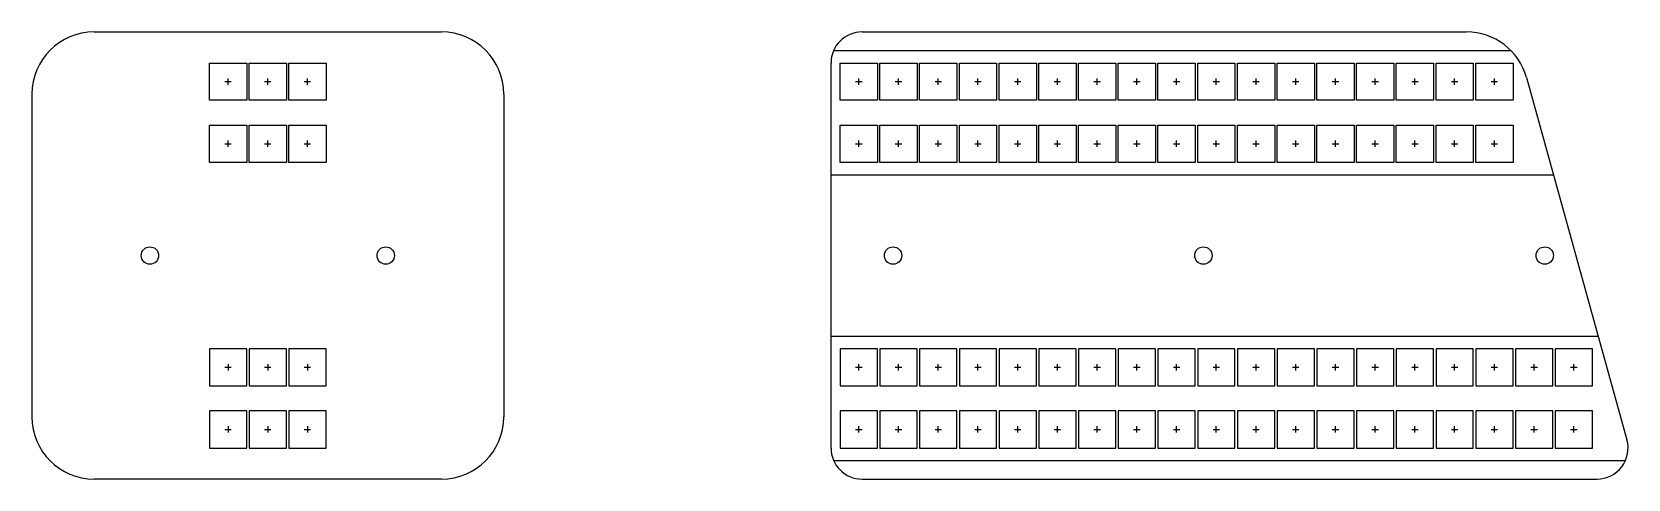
# Model space of a CAD drawing. Header units: inches. Extents: x -3.9 to 9, y 3 to 6.6.
import ezdxf

# ---------------------------------------------------------------- set-up
doc = ezdxf.new("R2010")
doc.units = ezdxf.units.IN
doc.header["$MEASUREMENT"] = 0

msp = doc.modelspace()

# ---------------------------------------------------------------- linework, layer by layer
at = {"transparency": 33554687}
for p, q in [((-3.397, 6.634), (-0.597, 6.634)), ((2.79, 6.634), (7.66, 6.634)), ((2.561, 6.484), (8.017, 6.484)), ((-2.467, 6.384), (-2.167, 6.384)), ((-2.467, 6.084), (-2.467, 6.384)), ((-2.167, 6.384), (-2.167, 6.084)), ((-2.147, 6.384), (-1.847, 6.384)), ((-2.147, 6.084), (-2.147, 6.384)), ((-1.847, 6.384), (-1.847, 6.084)), ((-1.827, 6.384), (-1.527, 6.384)), ((-1.827, 6.084), (-1.827, 6.384)), ((-1.527, 6.384), (-1.527, 6.084)), ((2.54, 3.284), (2.54, 6.384)), ((2.614, 6.384), (2.914, 6.384)), ((2.614, 6.084), (2.614, 6.384)), ((2.914, 6.384), (2.914, 6.084)), ((2.934, 6.384), (3.234, 6.384)), ((2.934, 6.084), (2.934, 6.384)), ((3.234, 6.384), (3.234, 6.084)), ((3.254, 6.384), (3.554, 6.384)), ((3.254, 6.084), (3.254, 6.384)), ((3.554, 6.384), (3.554, 6.084)), ((3.574, 6.384), (3.874, 6.384)), ((3.574, 6.084), (3.574, 6.384)), ((3.874, 6.384), (3.874, 6.084)), ((3.894, 6.384), (4.194, 6.384)), ((3.894, 6.084), (3.894, 6.384)), ((4.194, 6.384), (4.194, 6.084)), ((4.214, 6.384), (4.514, 6.384)), ((4.214, 6.084), (4.214, 6.384)), ((4.514, 6.384), (4.514, 6.084)), ((4.534, 6.384), (4.834, 6.384)), ((4.534, 6.084), (4.534, 6.384)), ((4.834, 6.384), (4.834, 6.084)), ((4.854, 6.384), (5.154, 6.384)), ((4.854, 6.084), (4.854, 6.384)), ((5.154, 6.384), (5.154, 6.084)), ((5.174, 6.384), (5.474, 6.384)), ((5.174, 6.084), (5.174, 6.384)), ((5.474, 6.384), (5.474, 6.084)), ((5.494, 6.384), (5.794, 6.384)), ((5.494, 6.084), (5.494, 6.384)), ((5.794, 6.384), (5.794, 6.084)), ((5.814, 6.384), (6.114, 6.384)), ((5.814, 6.084), (5.814, 6.384)), ((6.114, 6.384), (6.114, 6.084)), ((6.134, 6.384), (6.434, 6.384)), ((6.134, 6.084), (6.134, 6.384)), ((6.434, 6.384), (6.434, 6.084)), ((6.454, 6.384), (6.754, 6.384)), ((6.454, 6.084), (6.454, 6.384)), ((6.754, 6.384), (6.754, 6.084)), ((6.774, 6.384), (7.074, 6.384)), ((6.774, 6.084), (6.774, 6.384)), ((7.074, 6.384), (7.074, 6.084)), ((7.094, 6.384), (7.394, 6.384)), ((7.094, 6.084), (7.094, 6.384)), ((7.394, 6.384), (7.394, 6.084)), ((7.414, 6.384), (7.714, 6.384)), ((7.414, 6.084), (7.414, 6.384)), ((7.714, 6.384), (7.714, 6.084)), ((7.734, 6.384), (8.034, 6.384)), ((7.734, 6.084), (7.734, 6.384)), ((8.034, 6.384), (8.034, 6.084)), ((-2.343, 6.234), (-2.292, 6.234)), ((-2.317, 6.209), (-2.317, 6.26)), ((-2.023, 6.234), (-1.972, 6.234)), ((-1.997, 6.209), (-1.997, 6.26)), ((-1.703, 6.234), (-1.652, 6.234)), ((-1.677, 6.209), (-1.677, 6.26)), ((2.738, 6.234), (2.79, 6.234)), ((2.764, 6.209), (2.764, 6.26)), ((3.058, 6.234), (3.11, 6.234)), ((3.084, 6.209), (3.084, 6.26)), ((3.378, 6.234), (3.43, 6.234)), ((3.404, 6.209), (3.404, 6.26)), ((3.698, 6.234), (3.75, 6.234)), ((3.724, 6.209), (3.724, 6.26)), ((4.018, 6.234), (4.07, 6.234)), ((4.044, 6.209), (4.044, 6.26)), ((4.338, 6.234), (4.39, 6.234)), ((4.364, 6.209), (4.364, 6.26)), ((4.658, 6.234), (4.71, 6.234)), ((4.684, 6.209), (4.684, 6.26)), ((4.978, 6.234), (5.03, 6.234)), ((5.004, 6.209), (5.004, 6.26)), ((5.298, 6.234), (5.35, 6.234)), ((5.324, 6.209), (5.324, 6.26)), ((5.618, 6.234), (5.67, 6.234)), ((5.644, 6.209), (5.644, 6.26)), ((5.938, 6.234), (5.99, 6.234)), ((5.964, 6.209), (5.964, 6.26)), ((6.258, 6.234), (6.31, 6.234)), ((6.284, 6.209), (6.284, 6.26)), ((6.578, 6.234), (6.63, 6.234)), ((6.604, 6.209), (6.604, 6.26)), ((6.898, 6.234), (6.95, 6.234)), ((6.924, 6.209), (6.924, 6.26)), ((7.218, 6.234), (7.27, 6.234)), ((7.244, 6.209), (7.244, 6.26)), ((7.538, 6.234), (7.59, 6.234)), ((7.564, 6.209), (7.564, 6.26)), ((7.858, 6.234), (7.91, 6.234)), ((7.884, 6.209), (7.884, 6.26)), ((8.142, 6.268), (8.952, 3.351)), ((-3.897, 6.134), (-3.897, 3.534)), ((-2.167, 6.084), (-2.467, 6.084)), ((-1.847, 6.084), (-2.147, 6.084)), ((-1.527, 6.084), (-1.827, 6.084)), ((-0.097, 6.134), (-0.097, 3.534)), ((2.914, 6.084), (2.614, 6.084)), ((3.234, 6.084), (2.934, 6.084)), ((3.554, 6.084), (3.254, 6.084)), ((3.874, 6.084), (3.574, 6.084)), ((4.194, 6.084), (3.894, 6.084)), ((4.514, 6.084), (4.214, 6.084)), ((4.834, 6.084), (4.534, 6.084)), ((5.154, 6.084), (4.854, 6.084)), ((5.474, 6.084), (5.174, 6.084)), ((5.794, 6.084), (5.494, 6.084)), ((6.114, 6.084), (5.814, 6.084)), ((6.434, 6.084), (6.134, 6.084)), ((6.754, 6.084), (6.454, 6.084)), ((7.074, 6.084), (6.774, 6.084)), ((7.394, 6.084), (7.094, 6.084)), ((7.714, 6.084), (7.414, 6.084)), ((8.034, 6.084), (7.734, 6.084)), ((-2.467, 5.884), (-2.167, 5.884)), ((-2.467, 5.584), (-2.467, 5.884)), ((-2.167, 5.884), (-2.167, 5.584)), ((-2.147, 5.884), (-1.847, 5.884)), ((-2.147, 5.584), (-2.147, 5.884)), ((-1.847, 5.884), (-1.847, 5.584)), ((-1.827, 5.884), (-1.527, 5.884)), ((-1.827, 5.584), (-1.827, 5.884)), ((-1.527, 5.884), (-1.527, 5.584)), ((2.614, 5.884), (2.914, 5.884)), ((2.614, 5.584), (2.614, 5.884)), ((2.914, 5.884), (2.914, 5.584)), ((2.934, 5.884), (3.234, 5.884)), ((2.934, 5.584), (2.934, 5.884)), ((3.234, 5.884), (3.234, 5.584)), ((3.254, 5.884), (3.554, 5.884)), ((3.254, 5.584), (3.254, 5.884)), ((3.554, 5.884), (3.554, 5.584)), ((3.574, 5.884), (3.874, 5.884)), ((3.574, 5.584), (3.574, 5.884)), ((3.874, 5.884), (3.874, 5.584)), ((3.894, 5.884), (4.194, 5.884)), ((3.894, 5.584), (3.894, 5.884)), ((4.194, 5.884), (4.194, 5.584)), ((4.214, 5.884), (4.514, 5.884)), ((4.214, 5.584), (4.214, 5.884)), ((4.514, 5.884), (4.514, 5.584)), ((4.534, 5.884), (4.834, 5.884)), ((4.534, 5.584), (4.534, 5.884)), ((4.834, 5.884), (4.834, 5.584)), ((4.854, 5.884), (5.154, 5.884)), ((4.854, 5.584), (4.854, 5.884)), ((5.154, 5.884), (5.154, 5.584)), ((5.174, 5.884), (5.474, 5.884)), ((5.174, 5.584), (5.174, 5.884)), ((5.474, 5.884), (5.474, 5.584)), ((5.494, 5.884), (5.794, 5.884)), ((5.494, 5.584), (5.494, 5.884)), ((5.794, 5.884), (5.794, 5.584)), ((5.814, 5.884), (6.114, 5.884)), ((5.814, 5.584), (5.814, 5.884)), ((6.114, 5.884), (6.114, 5.584)), ((6.134, 5.884), (6.434, 5.884)), ((6.134, 5.584), (6.134, 5.884)), ((6.434, 5.884), (6.434, 5.584)), ((6.454, 5.884), (6.754, 5.884)), ((6.454, 5.584), (6.454, 5.884)), ((6.754, 5.884), (6.754, 5.584)), ((6.774, 5.884), (7.074, 5.884)), ((6.774, 5.584), (6.774, 5.884)), ((7.074, 5.884), (7.074, 5.584)), ((7.094, 5.884), (7.394, 5.884)), ((7.094, 5.584), (7.094, 5.884)), ((7.394, 5.884), (7.394, 5.584)), ((7.414, 5.884), (7.714, 5.884)), ((7.414, 5.584), (7.414, 5.884)), ((7.714, 5.884), (7.714, 5.584)), ((7.734, 5.884), (8.034, 5.884)), ((7.734, 5.584), (7.734, 5.884)), ((8.034, 5.884), (8.034, 5.584)), ((-2.343, 5.734), (-2.292, 5.734)), ((-2.317, 5.709), (-2.317, 5.76)), ((-2.023, 5.734), (-1.972, 5.734)), ((-1.997, 5.709), (-1.997, 5.76)), ((-1.703, 5.734), (-1.652, 5.734)), ((-1.677, 5.709), (-1.677, 5.76)), ((2.738, 5.734), (2.79, 5.734)), ((2.764, 5.709), (2.764, 5.76)), ((3.058, 5.734), (3.11, 5.734)), ((3.084, 5.709), (3.084, 5.76)), ((3.378, 5.734), (3.43, 5.734)), ((3.404, 5.709), (3.404, 5.76)), ((3.698, 5.734), (3.75, 5.734)), ((3.724, 5.709), (3.724, 5.76)), ((4.018, 5.734), (4.07, 5.734)), ((4.044, 5.709), (4.044, 5.76)), ((4.338, 5.734), (4.39, 5.734)), ((4.364, 5.709), (4.364, 5.76)), ((4.658, 5.734), (4.71, 5.734)), ((4.684, 5.709), (4.684, 5.76)), ((4.978, 5.734), (5.03, 5.734)), ((5.004, 5.709), (5.004, 5.76)), ((5.298, 5.734), (5.35, 5.734)), ((5.324, 5.709), (5.324, 5.76)), ((5.618, 5.734), (5.67, 5.734)), ((5.644, 5.709), (5.644, 5.76)), ((5.938, 5.734), (5.99, 5.734)), ((5.964, 5.709), (5.964, 5.76)), ((6.258, 5.734), (6.31, 5.734)), ((6.284, 5.709), (6.284, 5.76)), ((6.578, 5.734), (6.63, 5.734)), ((6.604, 5.709), (6.604, 5.76)), ((6.898, 5.734), (6.95, 5.734)), ((6.924, 5.709), (6.924, 5.76)), ((7.218, 5.734), (7.27, 5.734)), ((7.244, 5.709), (7.244, 5.76)), ((7.538, 5.734), (7.59, 5.734)), ((7.564, 5.709), (7.564, 5.76)), ((7.858, 5.734), (7.91, 5.734)), ((7.884, 5.709), (7.884, 5.76)), ((-2.167, 5.584), (-2.467, 5.584)), ((-1.847, 5.584), (-2.147, 5.584)), ((-1.527, 5.584), (-1.827, 5.584)), ((2.914, 5.584), (2.614, 5.584)), ((3.234, 5.584), (2.934, 5.584)), ((3.554, 5.584), (3.254, 5.584)), ((3.874, 5.584), (3.574, 5.584)), ((4.194, 5.584), (3.894, 5.584)), ((4.514, 5.584), (4.214, 5.584)), ((4.834, 5.584), (4.534, 5.584)), ((5.154, 5.584), (4.854, 5.584)), ((5.474, 5.584), (5.174, 5.584)), ((5.794, 5.584), (5.494, 5.584)), ((6.114, 5.584), (5.814, 5.584)), ((6.434, 5.584), (6.134, 5.584)), ((6.754, 5.584), (6.454, 5.584)), ((7.074, 5.584), (6.774, 5.584)), ((7.394, 5.584), (7.094, 5.584)), ((7.714, 5.584), (7.414, 5.584)), ((8.034, 5.584), (7.734, 5.584)), ((2.54, 5.484), (8.359, 5.484)), ((2.54, 4.184), (8.72, 4.184)), ((-2.167, 4.084), (-2.467, 4.084)), ((-2.467, 4.084), (-2.467, 3.784)), ((-2.167, 3.784), (-2.167, 4.084)), ((-1.847, 4.084), (-2.147, 4.084)), ((-2.147, 4.084), (-2.147, 3.784)), ((-1.847, 3.784), (-1.847, 4.084)), ((-1.527, 4.084), (-1.827, 4.084)), ((-1.827, 4.084), (-1.827, 3.784)), ((-1.527, 3.784), (-1.527, 4.084)), ((2.914, 4.084), (2.614, 4.084)), ((2.614, 4.084), (2.614, 3.784)), ((2.914, 3.784), (2.914, 4.084)), ((3.234, 4.084), (2.934, 4.084)), ((2.934, 4.084), (2.934, 3.784)), ((3.234, 3.784), (3.234, 4.084)), ((3.554, 4.084), (3.254, 4.084)), ((3.254, 4.084), (3.254, 3.784)), ((3.554, 3.784), (3.554, 4.084)), ((3.874, 4.084), (3.574, 4.084)), ((3.574, 4.084), (3.574, 3.784)), ((3.874, 3.784), (3.874, 4.084)), ((4.194, 4.084), (3.894, 4.084)), ((3.894, 4.084), (3.894, 3.784)), ((4.194, 3.784), (4.194, 4.084)), ((4.514, 4.084), (4.214, 4.084)), ((4.214, 4.084), (4.214, 3.784)), ((4.514, 3.784), (4.514, 4.084)), ((4.834, 4.084), (4.534, 4.084)), ((4.534, 4.084), (4.534, 3.784)), ((4.834, 3.784), (4.834, 4.084)), ((5.154, 4.084), (4.854, 4.084)), ((4.854, 4.084), (4.854, 3.784)), ((5.154, 3.784), (5.154, 4.084)), ((5.474, 4.084), (5.174, 4.084)), ((5.174, 4.084), (5.174, 3.784)), ((5.474, 3.784), (5.474, 4.084)), ((5.794, 4.084), (5.494, 4.084)), ((5.494, 4.084), (5.494, 3.784)), ((5.794, 3.784), (5.794, 4.084)), ((6.114, 4.084), (5.814, 4.084)), ((5.814, 4.084), (5.814, 3.784)), ((6.114, 3.784), (6.114, 4.084)), ((6.434, 4.084), (6.134, 4.084)), ((6.134, 4.084), (6.134, 3.784)), ((6.434, 3.784), (6.434, 4.084)), ((6.754, 4.084), (6.454, 4.084)), ((6.454, 4.084), (6.454, 3.784)), ((6.754, 3.784), (6.754, 4.084)), ((7.074, 4.084), (6.774, 4.084)), ((6.774, 4.084), (6.774, 3.784)), ((7.074, 3.784), (7.074, 4.084)), ((7.394, 4.084), (7.094, 4.084)), ((7.094, 4.084), (7.094, 3.784)), ((7.394, 3.784), (7.394, 4.084)), ((7.714, 4.084), (7.414, 4.084)), ((7.414, 4.084), (7.414, 3.784)), ((7.714, 3.784), (7.714, 4.084)), ((8.034, 4.084), (7.734, 4.084)), ((7.734, 4.084), (7.734, 3.784)), ((8.034, 3.784), (8.034, 4.084)), ((8.354, 4.084), (8.054, 4.084)), ((8.054, 4.084), (8.054, 3.784)), ((8.354, 3.784), (8.354, 4.084)), ((8.674, 4.084), (8.374, 4.084)), ((8.374, 4.084), (8.374, 3.784)), ((8.674, 3.784), (8.674, 4.084)), ((-2.343, 3.934), (-2.292, 3.934)), ((-2.317, 3.96), (-2.317, 3.909)), ((-2.023, 3.934), (-1.972, 3.934)), ((-1.997, 3.96), (-1.997, 3.909)), ((-1.703, 3.934), (-1.652, 3.934)), ((-1.677, 3.96), (-1.677, 3.909)), ((2.738, 3.934), (2.79, 3.934)), ((2.764, 3.909), (2.764, 3.96)), ((3.058, 3.934), (3.11, 3.934)), ((3.084, 3.909), (3.084, 3.96)), ((3.378, 3.934), (3.43, 3.934)), ((3.404, 3.909), (3.404, 3.96)), ((3.698, 3.934), (3.75, 3.934)), ((3.724, 3.909), (3.724, 3.96)), ((4.018, 3.934), (4.07, 3.934)), ((4.044, 3.909), (4.044, 3.96)), ((4.338, 3.934), (4.39, 3.934)), ((4.364, 3.909), (4.364, 3.96)), ((4.658, 3.934), (4.71, 3.934)), ((4.684, 3.909), (4.684, 3.96)), ((4.978, 3.934), (5.03, 3.934)), ((5.004, 3.909), (5.004, 3.96)), ((5.298, 3.934), (5.35, 3.934)), ((5.324, 3.909), (5.324, 3.96)), ((5.618, 3.934), (5.67, 3.934)), ((5.644, 3.909), (5.644, 3.96)), ((5.938, 3.934), (5.99, 3.934)), ((5.964, 3.909), (5.964, 3.96)), ((6.258, 3.934), (6.31, 3.934)), ((6.284, 3.909), (6.284, 3.96)), ((6.578, 3.934), (6.63, 3.934)), ((6.604, 3.909), (6.604, 3.96)), ((6.898, 3.934), (6.95, 3.934)), ((6.924, 3.909), (6.924, 3.96)), ((7.218, 3.934), (7.27, 3.934)), ((7.244, 3.909), (7.244, 3.96)), ((7.538, 3.934), (7.59, 3.934)), ((7.564, 3.909), (7.564, 3.96)), ((7.858, 3.934), (7.91, 3.934)), ((7.884, 3.909), (7.884, 3.96)), ((8.178, 3.934), (8.23, 3.934)), ((8.204, 3.909), (8.204, 3.96)), ((8.498, 3.934), (8.55, 3.934)), ((8.524, 3.909), (8.524, 3.96)), ((-2.467, 3.784), (-2.167, 3.784)), ((-2.147, 3.784), (-1.847, 3.784)), ((-1.827, 3.784), (-1.527, 3.784)), ((2.614, 3.784), (2.914, 3.784)), ((2.934, 3.784), (3.234, 3.784)), ((3.254, 3.784), (3.554, 3.784)), ((3.574, 3.784), (3.874, 3.784)), ((3.894, 3.784), (4.194, 3.784)), ((4.214, 3.784), (4.514, 3.784)), ((4.534, 3.784), (4.834, 3.784)), ((4.854, 3.784), (5.154, 3.784)), ((5.174, 3.784), (5.474, 3.784)), ((5.494, 3.784), (5.794, 3.784)), ((5.814, 3.784), (6.114, 3.784)), ((6.134, 3.784), (6.434, 3.784)), ((6.454, 3.784), (6.754, 3.784)), ((6.774, 3.784), (7.074, 3.784)), ((7.094, 3.784), (7.394, 3.784)), ((7.414, 3.784), (7.714, 3.784)), ((7.734, 3.784), (8.034, 3.784)), ((8.054, 3.784), (8.354, 3.784)), ((8.374, 3.784), (8.674, 3.784)), ((-2.167, 3.584), (-2.467, 3.584)), ((-2.467, 3.584), (-2.467, 3.284)), ((-2.167, 3.284), (-2.167, 3.584)), ((-1.847, 3.584), (-2.147, 3.584)), ((-2.147, 3.584), (-2.147, 3.284)), ((-1.847, 3.284), (-1.847, 3.584)), ((-1.527, 3.584), (-1.827, 3.584)), ((-1.827, 3.584), (-1.827, 3.284)), ((-1.527, 3.284), (-1.527, 3.584)), ((2.914, 3.584), (2.614, 3.584)), ((2.614, 3.584), (2.614, 3.284)), ((2.914, 3.284), (2.914, 3.584)), ((3.234, 3.584), (2.934, 3.584)), ((2.934, 3.584), (2.934, 3.284)), ((3.234, 3.284), (3.234, 3.584)), ((3.554, 3.584), (3.254, 3.584)), ((3.254, 3.584), (3.254, 3.284)), ((3.554, 3.284), (3.554, 3.584)), ((3.874, 3.584), (3.574, 3.584)), ((3.574, 3.584), (3.574, 3.284)), ((3.874, 3.284), (3.874, 3.584)), ((4.194, 3.584), (3.894, 3.584)), ((3.894, 3.584), (3.894, 3.284)), ((4.194, 3.284), (4.194, 3.584)), ((4.514, 3.584), (4.214, 3.584)), ((4.214, 3.584), (4.214, 3.284)), ((4.514, 3.284), (4.514, 3.584)), ((4.834, 3.584), (4.534, 3.584)), ((4.534, 3.584), (4.534, 3.284)), ((4.834, 3.284), (4.834, 3.584)), ((5.154, 3.584), (4.854, 3.584)), ((4.854, 3.584), (4.854, 3.284)), ((5.154, 3.284), (5.154, 3.584)), ((5.474, 3.584), (5.174, 3.584)), ((5.174, 3.584), (5.174, 3.284)), ((5.474, 3.284), (5.474, 3.584)), ((5.794, 3.584), (5.494, 3.584)), ((5.494, 3.584), (5.494, 3.284)), ((5.794, 3.284), (5.794, 3.584)), ((6.114, 3.584), (5.814, 3.584)), ((5.814, 3.584), (5.814, 3.284)), ((6.114, 3.284), (6.114, 3.584)), ((6.434, 3.584), (6.134, 3.584)), ((6.134, 3.584), (6.134, 3.284)), ((6.434, 3.284), (6.434, 3.584)), ((6.754, 3.584), (6.454, 3.584)), ((6.454, 3.584), (6.454, 3.284)), ((6.754, 3.284), (6.754, 3.584)), ((7.074, 3.584), (6.774, 3.584)), ((6.774, 3.584), (6.774, 3.284)), ((7.074, 3.284), (7.074, 3.584)), ((7.394, 3.584), (7.094, 3.584)), ((7.094, 3.584), (7.094, 3.284)), ((7.394, 3.284), (7.394, 3.584)), ((7.714, 3.584), (7.414, 3.584)), ((7.414, 3.584), (7.414, 3.284)), ((7.714, 3.284), (7.714, 3.584)), ((8.034, 3.584), (7.734, 3.584)), ((7.734, 3.584), (7.734, 3.284)), ((8.034, 3.284), (8.034, 3.584)), ((8.354, 3.584), (8.054, 3.584)), ((8.054, 3.584), (8.054, 3.284)), ((8.354, 3.284), (8.354, 3.584)), ((8.674, 3.584), (8.374, 3.584)), ((8.374, 3.584), (8.374, 3.284)), ((8.674, 3.284), (8.674, 3.584)), ((-2.343, 3.434), (-2.292, 3.434)), ((-2.317, 3.46), (-2.317, 3.409)), ((-2.023, 3.434), (-1.972, 3.434)), ((-1.997, 3.46), (-1.997, 3.409)), ((-1.703, 3.434), (-1.652, 3.434)), ((-1.677, 3.46), (-1.677, 3.409)), ((2.738, 3.434), (2.79, 3.434)), ((2.764, 3.409), (2.764, 3.46)), ((3.058, 3.434), (3.11, 3.434)), ((3.084, 3.409), (3.084, 3.46)), ((3.378, 3.434), (3.43, 3.434)), ((3.404, 3.409), (3.404, 3.46)), ((3.698, 3.434), (3.75, 3.434)), ((3.724, 3.409), (3.724, 3.46)), ((4.018, 3.434), (4.07, 3.434)), ((4.044, 3.409), (4.044, 3.46)), ((4.338, 3.434), (4.39, 3.434)), ((4.364, 3.409), (4.364, 3.46)), ((4.658, 3.434), (4.71, 3.434)), ((4.684, 3.409), (4.684, 3.46)), ((4.978, 3.434), (5.03, 3.434)), ((5.004, 3.409), (5.004, 3.46)), ((5.298, 3.434), (5.35, 3.434)), ((5.324, 3.409), (5.324, 3.46)), ((5.618, 3.434), (5.67, 3.434)), ((5.644, 3.409), (5.644, 3.46)), ((5.938, 3.434), (5.99, 3.434)), ((5.964, 3.409), (5.964, 3.46)), ((6.258, 3.434), (6.31, 3.434)), ((6.284, 3.409), (6.284, 3.46)), ((6.578, 3.434), (6.63, 3.434)), ((6.604, 3.409), (6.604, 3.46)), ((6.898, 3.434), (6.95, 3.434)), ((6.924, 3.409), (6.924, 3.46)), ((7.218, 3.434), (7.27, 3.434)), ((7.244, 3.409), (7.244, 3.46)), ((7.538, 3.434), (7.59, 3.434)), ((7.564, 3.409), (7.564, 3.46)), ((7.858, 3.434), (7.91, 3.434)), ((7.884, 3.409), (7.884, 3.46)), ((8.178, 3.434), (8.23, 3.434)), ((8.204, 3.409), (8.204, 3.46)), ((8.498, 3.434), (8.55, 3.434)), ((8.524, 3.409), (8.524, 3.46)), ((-2.467, 3.284), (-2.167, 3.284)), ((-2.147, 3.284), (-1.847, 3.284)), ((-1.827, 3.284), (-1.527, 3.284)), ((2.614, 3.284), (2.914, 3.284)), ((2.934, 3.284), (3.234, 3.284)), ((3.254, 3.284), (3.554, 3.284)), ((3.574, 3.284), (3.874, 3.284)), ((3.894, 3.284), (4.194, 3.284)), ((4.214, 3.284), (4.514, 3.284)), ((4.534, 3.284), (4.834, 3.284)), ((4.854, 3.284), (5.154, 3.284)), ((5.174, 3.284), (5.474, 3.284)), ((5.494, 3.284), (5.794, 3.284)), ((5.814, 3.284), (6.114, 3.284)), ((6.134, 3.284), (6.434, 3.284)), ((6.454, 3.284), (6.754, 3.284)), ((6.774, 3.284), (7.074, 3.284)), ((7.094, 3.284), (7.394, 3.284)), ((7.414, 3.284), (7.714, 3.284)), ((7.734, 3.284), (8.034, 3.284)), ((8.054, 3.284), (8.354, 3.284)), ((8.374, 3.284), (8.674, 3.284)), ((2.561, 3.184), (8.94, 3.184)), ((-0.597, 3.034), (-3.397, 3.034)), ((2.79, 3.034), (8.711, 3.034))]:
    msp.add_line(p, q, dxfattribs=at)
for centre in [(-2.947, 4.834), (-1.047, 4.834), (3.04, 4.834), (5.54, 4.834), (8.29, 4.834)]:
    msp.add_circle(centre, 0.07, dxfattribs=at)
for centre, radius, start, end in [((-3.397, 6.134), 0.5, 90, 180), ((-0.597, 6.134), 0.5, 0, 90), ((2.79, 6.384), 0.25, 90, 180), ((7.66, 6.134), 0.5, 15.5241, 90), ((-3.397, 3.534), 0.5, 180, 270), ((-0.597, 3.534), 0.5, 270, 0), ((8.711, 3.284), 0.25, 270, 15.5241), ((2.79, 3.284), 0.25, 180, 270)]:
    msp.add_arc(centre, radius, start, end, dxfattribs=at)

doc.saveas('drawing.dxf')
